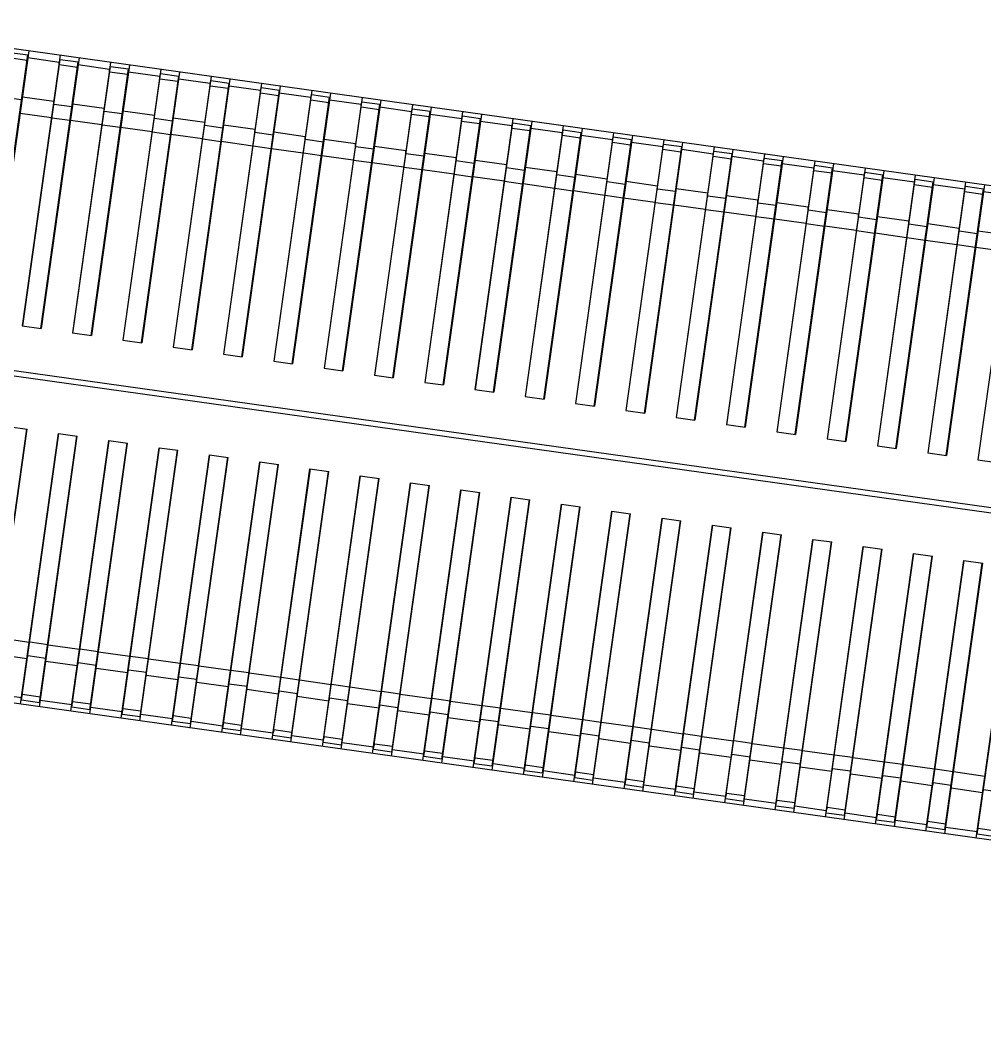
# Model space of a CAD drawing. Header units: millimetres. Extents: x 14343 to 15285, y -9166 to -7819.
# Drawn here: x 15092.3 to 15187.2, y -8425 to -8326.3 of the extents above; entities that cross this region are included whole.
import ezdxf

# ---------------------------------------------------------------- set-up
doc = ezdxf.new("R2010")
doc.units = ezdxf.units.MM

# ---------------------------------------------------------------- blocks, each defined once
blk = doc.blocks.new('u9')
h = blk.add_hatch()
h.set_pattern_fill('ANGLE', style=0)
h.set_pattern_definition([(0, (-14912.193, 8458.2806), (0, 6.985), [5.08, -1.905]), (90, (-14912.193, 8458.2806), (-6.985, 4e-16), [5.08, -1.905])])
edge = h.paths.add_edge_path()
edge.add_line((5.525, 67.759), (456.648, 67.759))
edge.add_line((456.649, 44.254), (5.525, 44.254))
edge.add_arc((466.827, 50.13), 11.752, 150, 210)
edge.add_arc((446.471, 61.883), 11.752, 330, 390)
edge.add_arc((-4.653, 61.883), 11.752, 330, 390)
edge.add_arc((15.703, 50.13), 11.752, 150, 210)
h.paths.add_polyline_path([(451.053, 89.991), (451.053, 110.146), (463.053, 110.146), (463.053, 89.991)], flags=9)
at = {"color": 7, "linetype": 'Continuous'}
for p, q in [((442.566, 140.579), (257.506, 166.524)), ((275.395, 136.853), (279.074, 163.096)), ((279.164, 163.487), (275.43, 136.848)), ((277.292, 163.346), (279.074, 163.096)), ((282.264, 163.053), (278.529, 136.413)), ((278.997, 162.546), (277.214, 162.796)), ((278.564, 136.409), (282.243, 162.652)), ((279.072, 162.828), (278.997, 162.546)), ((279.072, 162.828), (282.171, 162.393)), ((280.346, 136.159), (284.026, 162.402)), ((284.116, 162.793), (280.381, 136.154)), ((282.166, 162.102), (282.171, 162.393)), ((283.949, 161.852), (282.166, 162.102)), ((282.243, 162.652), (284.026, 162.402)), ((287.216, 162.359), (283.481, 135.719)), ((283.515, 135.714), (287.195, 161.958)), ((284.023, 162.133), (283.949, 161.852)), ((284.023, 162.133), (287.123, 161.699)), ((289.067, 162.099), (285.333, 135.46)), ((287.195, 161.958), (288.977, 161.708)), ((285.298, 135.464), (288.977, 161.708)), ((287.118, 161.408), (287.123, 161.699)), ((288.9, 161.158), (287.118, 161.408)), ((292.167, 161.665), (288.432, 135.025)), ((288.467, 135.02), (292.146, 161.264)), ((288.975, 161.439), (288.9, 161.158)), ((288.975, 161.439), (292.075, 161.005)), ((290.25, 134.77), (293.929, 161.014)), ((294.019, 161.405), (290.284, 134.765)), ((292.069, 160.714), (292.075, 161.005)), ((292.146, 161.264), (293.929, 161.014)), ((297.119, 160.97), (293.384, 134.331)), ((293.852, 160.464), (292.069, 160.714)), ((293.419, 134.326), (297.098, 160.569)), ((293.927, 160.745), (293.852, 160.464)), ((293.927, 160.745), (297.026, 160.31)), ((295.201, 134.076), (298.88, 160.319)), ((298.971, 160.711), (295.236, 134.071)), ((297.021, 160.019), (297.026, 160.31)), ((298.803, 159.77), (297.021, 160.019)), ((297.098, 160.569), (298.88, 160.319)), ((302.07, 160.276), (298.336, 133.637)), ((298.878, 160.051), (298.803, 159.77)), ((298.878, 160.051), (301.978, 159.616)), ((303.922, 160.017), (300.187, 133.377)), ((276.675, 158.949), (278.458, 158.699)), ((278.532, 158.98), (278.458, 158.699)), ((278.532, 158.98), (281.632, 158.546)), ((298.37, 133.632), (302.049, 159.875)), ((300.153, 133.382), (303.832, 159.625)), ((301.972, 159.325), (301.978, 159.616)), ((303.755, 159.075), (301.972, 159.325)), ((302.049, 159.875), (303.832, 159.625)), ((307.022, 159.582), (303.287, 132.942)), ((303.322, 132.938), (307.001, 159.181)), ((303.83, 159.357), (303.755, 159.075)), ((303.83, 159.357), (306.929, 158.922)), ((308.874, 159.322), (305.139, 132.683)), ((307.001, 159.181), (308.784, 158.931)), ((281.627, 158.255), (281.632, 158.546)), ((281.627, 158.255), (283.409, 158.005)), ((283.484, 158.286), (283.409, 158.005)), ((283.484, 158.286), (286.584, 157.852)), ((305.104, 132.688), (308.784, 158.931)), ((306.924, 158.631), (306.929, 158.922)), ((308.706, 158.381), (306.924, 158.631)), ((311.973, 158.888), (308.239, 132.248)), ((308.273, 132.243), (311.953, 158.487)), ((308.781, 158.662), (308.706, 158.381)), ((308.781, 158.662), (311.881, 158.228)), ((310.056, 131.994), (313.735, 158.237)), ((313.825, 158.628), (310.091, 131.989)), ((311.875, 157.937), (311.881, 158.228)), ((311.953, 158.487), (313.735, 158.237)), ((316.925, 158.194), (313.19, 131.554)), ((313.733, 157.968), (313.658, 157.687)), ((313.733, 157.968), (316.833, 157.534)), ((278.306, 157.367), (281.406, 156.933)), ((286.578, 157.561), (286.584, 157.852)), ((286.578, 157.561), (288.361, 157.311)), ((288.436, 157.592), (288.361, 157.311)), ((288.436, 157.592), (291.535, 157.158)), ((291.53, 156.867), (291.535, 157.158)), ((313.658, 157.687), (311.875, 157.937)), ((313.225, 131.549), (316.904, 157.793)), ((315.008, 131.299), (318.687, 157.543)), ((318.777, 157.934), (315.042, 131.294)), ((316.827, 157.243), (316.833, 157.534)), ((318.61, 156.993), (316.827, 157.243)), ((316.904, 157.793), (318.687, 157.543)), ((321.877, 157.499), (318.142, 130.86)), ((318.177, 130.855), (321.856, 157.098)), ((318.684, 157.274), (318.61, 156.993)), ((318.684, 157.274), (321.784, 156.84)), ((323.728, 157.24), (319.994, 130.6)), ((321.856, 157.098), (323.638, 156.848)), ((281.438, 156.911), (281.406, 156.933)), ((281.438, 156.911), (283.221, 156.661)), ((283.258, 156.673), (283.221, 156.661)), ((283.258, 156.673), (286.358, 156.239)), ((286.39, 156.216), (286.358, 156.239)), ((286.39, 156.216), (288.172, 155.966)), ((291.53, 156.867), (293.312, 156.617)), ((293.387, 156.898), (293.312, 156.617)), ((293.387, 156.898), (296.487, 156.463)), ((296.481, 156.172), (296.487, 156.463)), ((296.481, 156.172), (298.264, 155.922)), ((298.339, 156.204), (298.264, 155.922)), ((298.339, 156.204), (301.438, 155.769)), ((319.959, 130.605), (323.638, 156.848)), ((321.779, 156.549), (321.784, 156.84)), ((323.561, 156.299), (321.779, 156.549)), ((326.828, 156.805), (323.093, 130.166)), ((323.128, 130.161), (326.807, 156.404)), ((323.636, 156.58), (323.561, 156.299)), ((323.636, 156.58), (326.736, 156.145)), ((324.911, 129.911), (328.59, 156.154)), ((328.68, 156.546), (324.945, 129.906)), ((326.73, 155.854), (326.736, 156.145)), ((326.807, 156.404), (328.59, 156.154)), ((331.78, 156.111), (328.045, 129.472)), ((288.209, 155.979), (288.172, 155.966)), ((288.209, 155.979), (291.309, 155.544)), ((291.341, 155.522), (291.309, 155.544)), ((291.341, 155.522), (293.124, 155.272)), ((293.161, 155.285), (293.124, 155.272)), ((293.161, 155.285), (296.261, 154.85)), ((301.433, 155.478), (301.438, 155.769)), ((301.433, 155.478), (303.216, 155.228)), ((303.29, 155.51), (303.216, 155.228)), ((303.29, 155.51), (306.39, 155.075)), ((306.385, 154.784), (306.39, 155.075)), ((328.513, 155.604), (326.73, 155.854)), ((328.08, 129.467), (331.759, 155.71)), ((328.588, 155.886), (328.513, 155.604)), ((328.588, 155.886), (331.687, 155.451)), ((329.862, 129.217), (333.541, 155.46)), ((333.632, 155.851), (329.897, 129.212)), ((331.682, 155.16), (331.687, 155.451)), ((333.464, 154.91), (331.682, 155.16)), ((331.759, 155.71), (333.541, 155.46)), ((336.731, 155.417), (332.997, 128.777)), ((333.031, 128.772), (336.71, 155.016)), ((333.539, 155.192), (333.464, 154.91)), ((333.539, 155.192), (336.639, 154.757)), ((338.583, 155.157), (334.848, 128.518)), ((336.71, 155.016), (338.493, 154.766)), ((296.293, 154.828), (296.261, 154.85)), ((296.293, 154.828), (298.076, 154.578)), ((298.113, 154.591), (298.076, 154.578)), ((298.113, 154.591), (301.212, 154.156)), ((301.245, 154.134), (301.212, 154.156)), ((301.245, 154.134), (303.027, 153.884)), ((306.385, 154.784), (308.167, 154.534)), ((308.242, 154.815), (308.167, 154.534)), ((308.242, 154.815), (311.342, 154.381)), ((311.336, 154.09), (311.342, 154.381)), ((311.336, 154.09), (313.119, 153.84)), ((313.193, 154.121), (313.119, 153.84)), ((313.193, 154.121), (316.293, 153.687)), ((334.814, 128.523), (338.493, 154.766)), ((336.633, 154.466), (336.639, 154.757)), ((338.416, 154.216), (336.633, 154.466)), ((341.683, 154.723), (337.948, 128.083)), ((337.983, 128.078), (341.662, 154.322)), ((338.491, 154.497), (338.416, 154.216)), ((338.491, 154.497), (341.59, 154.063)), ((339.765, 127.828), (343.445, 154.072)), ((343.535, 154.463), (339.8, 127.824)), ((341.585, 153.772), (341.59, 154.063)), ((341.662, 154.322), (343.445, 154.072)), ((346.634, 154.028), (342.9, 127.389)), ((303.064, 153.896), (303.027, 153.884)), ((303.064, 153.896), (306.164, 153.462)), ((306.196, 153.44), (306.164, 153.462)), ((306.196, 153.44), (307.979, 153.19)), ((308.016, 153.202), (307.979, 153.19)), ((308.016, 153.202), (311.115, 152.768)), ((316.288, 153.396), (316.293, 153.687)), ((316.288, 153.396), (318.07, 153.146)), ((318.145, 153.427), (318.07, 153.146)), ((318.145, 153.427), (321.245, 152.992)), ((343.368, 153.522), (341.585, 153.772)), ((342.934, 127.384), (346.614, 153.627)), ((343.442, 153.803), (343.368, 153.522)), ((343.442, 153.803), (346.542, 153.369)), ((344.717, 127.134), (348.396, 153.378)), ((348.486, 153.769), (344.752, 127.129)), ((346.537, 153.078), (346.542, 153.369)), ((348.319, 152.828), (346.537, 153.078)), ((346.614, 153.627), (348.396, 153.378)), ((351.586, 153.334), (347.851, 126.695)), ((348.394, 153.109), (348.319, 152.828)), ((348.394, 153.109), (351.494, 152.674)), ((353.438, 153.075), (349.703, 126.435)), ((311.148, 152.745), (311.115, 152.768)), ((311.148, 152.745), (312.93, 152.496)), ((312.967, 152.508), (312.93, 152.496)), ((312.967, 152.508), (316.067, 152.073)), ((316.099, 152.051), (316.067, 152.073)), ((316.099, 152.051), (317.882, 151.801)), ((321.239, 152.701), (321.245, 152.992)), ((321.239, 152.701), (323.022, 152.452)), ((323.097, 152.733), (323.022, 152.452)), ((323.097, 152.733), (326.196, 152.298)), ((326.191, 152.007), (326.196, 152.298)), ((328.048, 152.039), (327.973, 151.757)), ((328.048, 152.039), (331.148, 151.604)), ((347.886, 126.69), (351.565, 152.933)), ((349.669, 126.44), (353.348, 152.683)), ((351.488, 152.383), (351.494, 152.674)), ((353.271, 152.133), (351.488, 152.383)), ((351.565, 152.933), (353.348, 152.683)), ((356.538, 152.64), (352.803, 126.001)), ((352.838, 125.996), (356.517, 152.239)), ((353.345, 152.415), (353.271, 152.133)), ((353.345, 152.415), (356.445, 151.98)), ((358.39, 152.38), (354.655, 125.741)), ((356.517, 152.239), (358.299, 151.989)), ((317.919, 151.814), (317.882, 151.801)), ((317.919, 151.814), (321.019, 151.379)), ((321.051, 151.357), (321.019, 151.379)), ((321.051, 151.357), (322.833, 151.107)), ((322.87, 151.12), (322.833, 151.107)), ((322.87, 151.12), (325.97, 150.685)), ((326.191, 152.007), (327.973, 151.757)), ((331.142, 151.313), (331.148, 151.604)), ((331.142, 151.313), (332.925, 151.063)), ((333, 151.344), (332.925, 151.063)), ((333, 151.344), (336.099, 150.91)), ((354.62, 125.746), (358.299, 151.989)), ((356.44, 151.689), (356.445, 151.98)), ((358.222, 151.439), (356.44, 151.689)), ((361.489, 151.946), (357.755, 125.306)), ((357.789, 125.302), (361.468, 151.545)), ((358.297, 151.721), (358.222, 151.439)), ((358.297, 151.721), (361.397, 151.286)), ((359.572, 125.052), (363.251, 151.295)), ((363.341, 151.686), (359.606, 125.047)), ((361.391, 150.995), (361.397, 151.286)), ((361.468, 151.545), (363.251, 151.295)), ((366.441, 151.252), (362.706, 124.612)), ((326.002, 150.663), (325.97, 150.685)), ((326.002, 150.663), (327.785, 150.413)), ((327.822, 150.425), (327.785, 150.413)), ((327.822, 150.425), (330.922, 149.991)), ((336.094, 150.619), (336.099, 150.91)), ((336.094, 150.619), (337.877, 150.369)), ((337.951, 150.65), (337.877, 150.369)), ((337.951, 150.65), (341.051, 150.216)), ((341.046, 149.925), (341.051, 150.216)), ((363.174, 150.745), (361.391, 150.995)), ((362.741, 124.607), (366.42, 150.851)), ((363.249, 151.026), (363.174, 150.745)), ((363.249, 151.026), (366.348, 150.592)), ((364.523, 124.357), (368.202, 150.601)), ((368.293, 150.992), (364.558, 124.353)), ((366.343, 150.301), (366.348, 150.592)), ((368.125, 150.051), (366.343, 150.301)), ((366.42, 150.851), (368.202, 150.601)), ((371.392, 150.558), (367.658, 123.918)), ((367.692, 123.913), (371.371, 150.157)), ((368.2, 150.332), (368.125, 150.051)), ((368.2, 150.332), (371.3, 149.898)), ((373.244, 150.298), (369.509, 123.658)), ((371.371, 150.157), (373.154, 149.907)), ((330.954, 149.969), (330.922, 149.991)), ((330.954, 149.969), (332.737, 149.719)), ((332.774, 149.731), (332.737, 149.719)), ((332.774, 149.731), (335.873, 149.297)), ((335.906, 149.275), (335.873, 149.297)), ((335.906, 149.275), (337.688, 149.025)), ((341.046, 149.925), (342.828, 149.675)), ((342.903, 149.956), (342.828, 149.675)), ((342.903, 149.956), (346.003, 149.521)), ((345.997, 149.23), (346.003, 149.521)), ((345.997, 149.23), (347.78, 148.981)), ((347.855, 149.262), (347.78, 148.981)), ((347.855, 149.262), (350.954, 148.827)), ((369.475, 123.663), (373.154, 149.907)), ((371.294, 149.607), (371.3, 149.898)), ((373.077, 149.357), (371.294, 149.607)), ((376.344, 149.863), (372.609, 123.224)), ((372.644, 123.219), (376.323, 149.462)), ((373.152, 149.638), (373.077, 149.357)), ((373.152, 149.638), (376.251, 149.203)), ((337.725, 149.037), (337.688, 149.025)), ((337.725, 149.037), (340.825, 148.602)), ((340.857, 148.58), (340.825, 148.602)), ((340.857, 148.58), (342.64, 148.33)), ((342.677, 148.343), (342.64, 148.33)), ((342.677, 148.343), (345.776, 147.908)), ((350.949, 148.536), (350.954, 148.827)), ((350.949, 148.536), (352.731, 148.286)), ((352.806, 148.568), (352.731, 148.286)), ((352.806, 148.568), (355.906, 148.133)), ((355.9, 147.842), (355.906, 148.133)), ((345.809, 147.886), (345.776, 147.908)), ((345.809, 147.886), (347.591, 147.636)), ((347.628, 147.649), (347.591, 147.636)), ((347.628, 147.649), (350.728, 147.214)), ((350.76, 147.192), (350.728, 147.214)), ((350.76, 147.192), (352.543, 146.942)), ((355.9, 147.842), (357.683, 147.592)), ((357.758, 147.873), (357.683, 147.592)), ((357.758, 147.873), (360.857, 147.439)), ((360.852, 147.148), (360.857, 147.439)), ((360.852, 147.148), (362.634, 146.898)), ((362.709, 147.179), (362.634, 146.898)), ((362.709, 147.179), (365.809, 146.745)), ((352.58, 146.954), (352.543, 146.942)), ((352.58, 146.954), (355.68, 146.52)), ((355.712, 146.498), (355.68, 146.52)), ((355.712, 146.498), (357.494, 146.248)), ((357.531, 146.26), (357.494, 146.248)), ((357.531, 146.26), (360.631, 145.826)), ((365.803, 146.454), (365.809, 146.745)), ((365.803, 146.454), (367.586, 146.204)), ((367.661, 146.485), (367.586, 146.204)), ((367.661, 146.485), (370.761, 146.051)), ((360.663, 145.804), (360.631, 145.826)), ((360.663, 145.804), (362.446, 145.554)), ((362.483, 145.566), (362.446, 145.554)), ((362.483, 145.566), (365.583, 145.132)), ((365.615, 145.109), (365.583, 145.132)), ((370.755, 145.76), (370.761, 146.051)), ((370.755, 145.76), (372.538, 145.51)), ((372.612, 145.791), (372.538, 145.51)), ((372.612, 145.791), (375.712, 145.356)), ((365.615, 145.109), (367.398, 144.859)), ((367.435, 144.872), (367.398, 144.859)), ((367.435, 144.872), (370.534, 144.437)), ((370.567, 144.415), (370.534, 144.437)), ((370.567, 144.415), (372.349, 144.165)), ((372.386, 144.178), (372.349, 144.165)), ((372.386, 144.178), (375.486, 143.743)), ((449.59, 107.383), (241.624, 136.538)), ((449.638, 107.881), (241.715, 137.031)), ((278.529, 136.413), (280.381, 136.154)), ((283.481, 135.719), (285.333, 135.46)), ((288.432, 135.025), (290.284, 134.765)), ((293.384, 134.331), (295.236, 134.071)), ((298.336, 133.637), (300.187, 133.377)), ((303.287, 132.942), (305.139, 132.683)), ((308.239, 132.248), (310.091, 131.989)), ((313.19, 131.554), (315.042, 131.294)), ((318.142, 130.86), (319.994, 130.6)), ((323.093, 130.166), (324.945, 129.906)), ((328.045, 129.472), (329.897, 129.212)), ((332.997, 128.777), (334.848, 128.518)), ((337.948, 128.083), (339.8, 127.824)), ((342.9, 127.389), (344.752, 127.129)), ((277.141, 126.51), (278.993, 126.251)), ((347.851, 126.695), (349.703, 126.435)), ((275.258, 99.611), (278.993, 126.251)), ((275.279, 100.012), (278.958, 126.255)), ((278.358, 99.177), (282.092, 125.816)), ((278.448, 99.568), (282.127, 125.811)), ((280.21, 98.917), (283.944, 125.556)), ((280.23, 99.318), (283.91, 125.561)), ((282.092, 125.816), (283.944, 125.556)), ((352.803, 126.001), (354.655, 125.741)), ((283.309, 98.482), (287.044, 125.122)), ((283.4, 98.874), (287.079, 125.117)), ((285.161, 98.223), (288.896, 124.862)), ((285.182, 98.624), (288.861, 124.867)), ((287.044, 125.122), (288.896, 124.862)), ((288.261, 97.788), (291.996, 124.428)), ((288.351, 98.179), (292.03, 124.423)), ((291.996, 124.428), (293.847, 124.168)), ((357.755, 125.306), (359.606, 125.047)), ((362.706, 124.612), (364.558, 124.353)), ((290.113, 97.529), (293.847, 124.168)), ((290.134, 97.93), (293.813, 124.173)), ((293.212, 97.094), (296.947, 123.733)), ((293.303, 97.485), (296.982, 123.729)), ((295.064, 96.834), (298.799, 123.474)), ((295.085, 97.235), (298.764, 123.479)), ((296.947, 123.733), (298.799, 123.474)), ((367.658, 123.918), (369.509, 123.658)), ((298.164, 96.4), (301.899, 123.039)), ((298.254, 96.791), (301.933, 123.034)), ((300.016, 96.14), (303.751, 122.78)), ((300.037, 96.541), (303.716, 122.785)), ((301.899, 123.039), (303.751, 122.78)), ((372.609, 123.224), (374.461, 122.964)), ((303.116, 95.706), (306.85, 122.345)), ((303.206, 96.097), (306.885, 122.34)), ((304.967, 95.446), (308.702, 122.086)), ((304.988, 95.847), (308.668, 122.09)), ((306.85, 122.345), (308.702, 122.086)), ((308.067, 95.011), (311.802, 121.651)), ((308.157, 95.403), (311.837, 121.646)), ((311.802, 121.651), (313.654, 121.391)), ((309.919, 94.752), (313.654, 121.391)), ((309.94, 95.153), (313.619, 121.396)), ((313.019, 94.317), (316.754, 120.957)), ((313.109, 94.709), (316.788, 120.952)), ((314.871, 94.058), (318.605, 120.697)), ((314.892, 94.459), (318.571, 120.702)), ((316.754, 120.957), (318.605, 120.697)), ((317.97, 93.623), (321.705, 120.263)), ((318.061, 94.014), (321.74, 120.258)), ((319.822, 93.363), (323.557, 120.003)), ((319.843, 93.764), (323.522, 120.008)), ((321.705, 120.263), (323.557, 120.003)), ((322.922, 92.929), (326.657, 119.568)), ((323.012, 93.32), (326.691, 119.564)), ((326.657, 119.568), (328.508, 119.309)), ((324.774, 92.669), (328.508, 119.309)), ((324.795, 93.07), (328.474, 119.314)), ((327.873, 92.235), (331.608, 118.874)), ((327.964, 92.626), (331.643, 118.869)), ((329.725, 91.975), (333.46, 118.615)), ((329.746, 92.376), (333.425, 118.619)), ((331.608, 118.874), (333.46, 118.615)), ((332.825, 91.541), (336.56, 118.18)), ((332.915, 91.932), (336.594, 118.175)), ((334.677, 91.281), (338.412, 117.92)), ((334.698, 91.682), (338.377, 117.925)), ((336.56, 118.18), (338.412, 117.92)), ((337.777, 90.846), (341.511, 117.486)), ((341.511, 117.486), (343.363, 117.226)), ((337.867, 91.238), (341.546, 117.481)), ((339.629, 90.587), (343.363, 117.226)), ((339.649, 90.988), (343.329, 117.231)), ((342.728, 90.152), (346.463, 116.792)), ((342.818, 90.543), (346.498, 116.787)), ((344.58, 89.893), (348.315, 116.532)), ((344.601, 90.294), (348.28, 116.537)), ((346.463, 116.792), (348.315, 116.532)), ((347.68, 89.458), (351.415, 116.097)), ((347.77, 89.849), (351.449, 116.093)), ((349.532, 89.198), (353.266, 115.838)), ((349.553, 89.599), (353.232, 115.843)), ((351.415, 116.097), (353.266, 115.838)), ((352.631, 88.764), (356.366, 115.403)), ((352.722, 89.155), (356.401, 115.398)), ((354.483, 88.504), (358.218, 115.144)), ((354.504, 88.905), (358.183, 115.148)), ((356.366, 115.403), (358.218, 115.144)), ((357.583, 88.07), (361.318, 114.709)), ((357.673, 88.461), (361.352, 114.704)), ((361.318, 114.709), (363.17, 114.449)), ((359.435, 87.81), (363.17, 114.449)), ((359.456, 88.211), (363.135, 114.454)), ((362.535, 87.375), (366.269, 114.015)), ((362.625, 87.767), (366.304, 114.01)), ((364.386, 87.116), (368.121, 113.755)), ((364.407, 87.517), (368.086, 113.76)), ((366.269, 114.015), (368.121, 113.755)), ((367.486, 86.681), (371.221, 113.321)), ((367.576, 87.072), (371.255, 113.316)), ((369.338, 86.422), (373.073, 113.061)), ((369.359, 86.823), (373.038, 113.066)), ((371.221, 113.321), (373.073, 113.061)), ((372.438, 85.987), (376.172, 112.626)), ((372.528, 86.378), (376.207, 112.622)), ((276.116, 105.731), (279.216, 105.297)), ((279.253, 105.309), (279.216, 105.297)), ((279.253, 105.309), (281.035, 105.059)), ((281.068, 105.037), (281.035, 105.059)), ((281.068, 105.037), (284.167, 104.603)), ((275.89, 104.118), (278.99, 103.684)), ((279.064, 103.965), (278.99, 103.684)), ((279.064, 103.965), (280.847, 103.715)), ((280.841, 103.424), (280.847, 103.715)), ((284.204, 104.615), (284.167, 104.603)), ((284.204, 104.615), (285.987, 104.365)), ((286.019, 104.343), (285.987, 104.365)), ((286.019, 104.343), (289.119, 103.908)), ((289.156, 103.921), (289.119, 103.908)), ((289.156, 103.921), (290.939, 103.671)), ((290.971, 103.649), (290.939, 103.671)), ((280.841, 103.424), (283.941, 102.989)), ((284.016, 103.271), (283.941, 102.989)), ((284.016, 103.271), (285.799, 103.021)), ((285.793, 102.73), (285.799, 103.021)), ((285.793, 102.73), (288.893, 102.295)), ((290.971, 103.649), (294.07, 103.214)), ((294.108, 103.227), (294.071, 103.214)), ((294.108, 103.227), (295.89, 102.977)), ((295.922, 102.955), (295.89, 102.977)), ((295.922, 102.955), (299.022, 102.52)), ((288.968, 102.576), (288.893, 102.295)), ((288.968, 102.576), (290.75, 102.327)), ((290.745, 102.036), (290.75, 102.327)), ((290.745, 102.036), (293.844, 101.601)), ((293.919, 101.882), (293.844, 101.601)), ((293.919, 101.882), (295.702, 101.632)), ((299.059, 102.532), (299.022, 102.52)), ((299.059, 102.532), (300.842, 102.283)), ((300.874, 102.26), (300.842, 102.283)), ((300.874, 102.26), (303.974, 101.826)), ((304.011, 101.838), (303.974, 101.826)), ((304.011, 101.838), (305.793, 101.588)), ((295.696, 101.341), (295.702, 101.632)), ((295.696, 101.341), (298.796, 100.907)), ((298.871, 101.188), (298.796, 100.907)), ((298.871, 101.188), (300.653, 100.938)), ((300.648, 100.647), (300.653, 100.938)), ((305.825, 101.566), (305.793, 101.588)), ((305.825, 101.566), (308.925, 101.132)), ((308.962, 101.144), (308.925, 101.132)), ((308.962, 101.144), (310.745, 100.894)), ((310.777, 100.872), (310.745, 100.894)), ((310.777, 100.872), (313.877, 100.437)), ((411.053, 80.573), (271.304, 100.166)), ((275.351, 100.271), (278.45, 99.836)), ((278.525, 100.118), (278.45, 99.836)), ((280.308, 99.868), (278.525, 100.118)), ((280.302, 99.577), (280.308, 99.868)), ((300.648, 100.647), (303.747, 100.213)), ((303.822, 100.494), (303.747, 100.213)), ((303.822, 100.494), (305.605, 100.244)), ((305.599, 99.953), (305.605, 100.244)), ((305.599, 99.953), (308.699, 99.518)), ((308.774, 99.8), (308.699, 99.518)), ((308.774, 99.8), (310.556, 99.55)), ((313.914, 100.45), (313.877, 100.437)), ((313.914, 100.45), (315.696, 100.2)), ((315.729, 100.178), (315.696, 100.2)), ((315.729, 100.178), (318.828, 99.743)), ((318.865, 99.756), (318.828, 99.743)), ((318.865, 99.756), (320.648, 99.506)), ((280.23, 99.318), (278.448, 99.568)), ((280.302, 99.577), (283.402, 99.142)), ((285.182, 98.624), (283.4, 98.874)), ((283.477, 99.424), (283.402, 99.142)), ((285.259, 99.174), (283.477, 99.424)), ((285.254, 98.883), (285.259, 99.174)), ((285.254, 98.883), (288.353, 98.448)), ((288.428, 98.729), (288.353, 98.448)), ((290.211, 98.479), (288.428, 98.729)), ((310.551, 99.259), (310.556, 99.55)), ((310.551, 99.259), (313.651, 98.824)), ((313.725, 99.106), (313.651, 98.824)), ((313.725, 99.106), (315.508, 98.856)), ((315.502, 98.565), (315.508, 98.856)), ((320.68, 99.484), (320.648, 99.506)), ((320.68, 99.484), (323.78, 99.049)), ((323.817, 99.061), (323.78, 99.049)), ((323.817, 99.061), (325.6, 98.812)), ((325.632, 98.789), (325.6, 98.812)), ((325.632, 98.789), (328.732, 98.355)), ((290.134, 97.93), (288.351, 98.179)), ((290.205, 98.188), (290.211, 98.479)), ((290.205, 98.188), (293.305, 97.754)), ((293.38, 98.035), (293.305, 97.754)), ((295.162, 97.785), (293.38, 98.035)), ((295.157, 97.494), (295.162, 97.785)), ((315.502, 98.565), (318.602, 98.13)), ((318.677, 98.411), (318.602, 98.13)), ((318.677, 98.411), (320.46, 98.161)), ((320.454, 97.87), (320.46, 98.161)), ((320.454, 97.87), (323.554, 97.436)), ((328.769, 98.367), (328.732, 98.355)), ((328.769, 98.367), (330.551, 98.117)), ((330.583, 98.095), (330.551, 98.117)), ((330.583, 98.095), (333.683, 97.661)), ((295.085, 97.235), (293.303, 97.485)), ((295.157, 97.494), (298.257, 97.06)), ((300.037, 96.541), (298.254, 96.791)), ((298.331, 97.341), (298.257, 97.06)), ((300.114, 97.091), (298.331, 97.341)), ((300.108, 96.8), (300.114, 97.091)), ((300.108, 96.8), (303.208, 96.366)), ((323.629, 97.717), (323.554, 97.436)), ((323.629, 97.717), (325.411, 97.467)), ((325.406, 97.176), (325.411, 97.467)), ((325.406, 97.176), (328.505, 96.742)), ((328.58, 97.023), (328.505, 96.742)), ((328.58, 97.023), (330.363, 96.773)), ((330.357, 96.482), (330.363, 96.773)), ((333.72, 97.673), (333.683, 97.661)), ((333.72, 97.673), (335.503, 97.423)), ((335.535, 97.401), (335.503, 97.423)), ((335.535, 97.401), (338.635, 96.967)), ((338.672, 96.979), (338.635, 96.967)), ((338.672, 96.979), (340.454, 96.729)), ((304.988, 95.847), (303.206, 96.097)), ((303.283, 96.647), (303.208, 96.366)), ((305.065, 96.397), (303.283, 96.647)), ((305.06, 96.106), (305.065, 96.397)), ((305.06, 96.106), (308.16, 95.671)), ((308.234, 95.953), (308.16, 95.671)), ((310.017, 95.703), (308.234, 95.953)), ((330.357, 96.482), (333.457, 96.047)), ((333.532, 96.329), (333.457, 96.047)), ((333.532, 96.329), (335.314, 96.079)), ((335.309, 95.788), (335.314, 96.079)), ((335.309, 95.788), (338.408, 95.353)), ((340.487, 96.707), (340.454, 96.729)), ((340.487, 96.707), (343.586, 96.272)), ((343.623, 96.285), (343.586, 96.272)), ((343.623, 96.285), (345.406, 96.035)), ((345.438, 96.013), (345.406, 96.035)), ((345.438, 96.013), (348.538, 95.578)), ((309.94, 95.153), (308.157, 95.403)), ((310.012, 95.412), (310.017, 95.703)), ((310.012, 95.412), (313.111, 94.977)), ((313.186, 95.258), (313.111, 94.977)), ((314.969, 95.009), (313.186, 95.258)), ((314.963, 94.718), (314.969, 95.009)), ((338.483, 95.635), (338.408, 95.353)), ((338.483, 95.635), (340.266, 95.385)), ((340.26, 95.094), (340.266, 95.385)), ((340.26, 95.094), (343.36, 94.659)), ((343.435, 94.94), (343.36, 94.659)), ((343.435, 94.94), (345.217, 94.69)), ((348.575, 95.591), (348.538, 95.578)), ((348.575, 95.591), (350.357, 95.341)), ((350.39, 95.319), (350.357, 95.341)), ((350.39, 95.319), (353.489, 94.884)), ((353.526, 94.896), (353.489, 94.884)), ((353.526, 94.896), (355.309, 94.646)), ((314.892, 94.459), (313.109, 94.709)), ((314.963, 94.718), (318.063, 94.283)), ((319.843, 93.764), (318.061, 94.014)), ((318.138, 94.564), (318.063, 94.283)), ((319.92, 94.314), (318.138, 94.564)), ((319.915, 94.023), (319.92, 94.314)), ((319.915, 94.023), (323.014, 93.589)), ((323.089, 93.87), (323.014, 93.589)), ((324.872, 93.62), (323.089, 93.87)), ((345.212, 94.399), (345.217, 94.69)), ((345.212, 94.399), (348.312, 93.965)), ((348.386, 94.246), (348.312, 93.965)), ((348.386, 94.246), (350.169, 93.996)), ((350.164, 93.705), (350.169, 93.996)), ((355.341, 94.624), (355.309, 94.646)), ((355.341, 94.624), (358.441, 94.19)), ((358.478, 94.202), (358.441, 94.19)), ((358.478, 94.202), (360.261, 93.952)), ((360.293, 93.93), (360.261, 93.952)), ((360.293, 93.93), (363.393, 93.496)), ((324.795, 93.07), (323.012, 93.32)), ((324.866, 93.329), (324.872, 93.62)), ((324.866, 93.329), (327.966, 92.895)), ((328.041, 93.176), (327.966, 92.895)), ((329.823, 92.926), (328.041, 93.176)), ((329.818, 92.635), (329.823, 92.926)), ((350.164, 93.705), (353.263, 93.271)), ((353.338, 93.552), (353.263, 93.271)), ((353.338, 93.552), (355.121, 93.302)), ((355.115, 93.011), (355.121, 93.302)), ((355.115, 93.011), (358.215, 92.577)), ((358.29, 92.858), (358.215, 92.577)), ((358.29, 92.858), (360.072, 92.608)), ((363.43, 93.508), (363.393, 93.496)), ((363.43, 93.508), (365.212, 93.258)), ((365.244, 93.236), (365.212, 93.258)), ((365.244, 93.236), (368.344, 92.801)), ((368.381, 92.814), (368.344, 92.801)), ((368.381, 92.814), (370.164, 92.564)), ((329.746, 92.376), (327.964, 92.626)), ((329.818, 92.635), (332.918, 92.2)), ((334.698, 91.682), (332.915, 91.932)), ((332.992, 92.482), (332.918, 92.2)), ((334.775, 92.232), (332.992, 92.482)), ((334.769, 91.941), (334.775, 92.232)), ((334.769, 91.941), (337.869, 91.506)), ((360.067, 92.317), (360.072, 92.608)), ((360.067, 92.317), (363.166, 91.882)), ((363.241, 92.164), (363.166, 91.882)), ((363.241, 92.164), (365.024, 91.914)), ((365.018, 91.623), (365.024, 91.914)), ((370.196, 92.542), (370.164, 92.564)), ((370.196, 92.542), (373.296, 92.107)), ((339.649, 90.988), (337.867, 91.238)), ((337.944, 91.787), (337.869, 91.506)), ((339.726, 91.538), (337.944, 91.787)), ((339.721, 91.247), (339.726, 91.538)), ((339.721, 91.247), (342.821, 90.812)), ((342.896, 91.093), (342.821, 90.812)), ((344.678, 90.843), (342.896, 91.093)), ((344.673, 90.552), (344.678, 90.843)), ((365.018, 91.623), (368.118, 91.188)), ((368.193, 91.469), (368.118, 91.188)), ((368.193, 91.469), (369.975, 91.22)), ((369.97, 90.929), (369.975, 91.22)), ((369.97, 90.929), (373.07, 90.494)), ((344.601, 90.294), (342.818, 90.543)), ((344.673, 90.552), (347.772, 90.118)), ((349.553, 89.599), (347.77, 89.849)), ((347.847, 90.399), (347.772, 90.118)), ((349.63, 90.149), (347.847, 90.399)), ((349.624, 89.858), (349.63, 90.149)), ((349.624, 89.858), (352.724, 89.424)), ((373.144, 90.775), (373.07, 90.494)), ((373.144, 90.775), (374.927, 90.525)), ((354.504, 88.905), (352.722, 89.155)), ((352.799, 89.705), (352.724, 89.424)), ((354.581, 89.455), (352.799, 89.705)), ((354.576, 89.164), (354.581, 89.455)), ((354.576, 89.164), (357.675, 88.729)), ((357.75, 89.011), (357.675, 88.729)), ((359.533, 88.761), (357.75, 89.011)), ((359.456, 88.211), (357.673, 88.461)), ((359.527, 88.47), (359.533, 88.761)), ((359.527, 88.47), (362.627, 88.035)), ((362.702, 88.317), (362.627, 88.035)), ((364.484, 88.067), (362.702, 88.317)), ((364.479, 87.776), (364.484, 88.067)), ((364.407, 87.517), (362.625, 87.767)), ((364.479, 87.776), (367.579, 87.341)), ((369.359, 86.823), (367.576, 87.072)), ((367.653, 87.622), (367.579, 87.341)), ((369.436, 87.372), (367.653, 87.622)), ((369.43, 87.081), (369.436, 87.372)), ((369.43, 87.081), (372.53, 86.647)), ((372.605, 86.928), (372.53, 86.647)), ((374.388, 86.678), (372.605, 86.928)), ((374.31, 86.128), (372.528, 86.378))]:
    blk.add_line(p, q, dxfattribs=at)

msp = doc.modelspace()

# ---------------------------------------------------------------- block references
msp.add_blockref('u9', (14813.948, -8492.81))

doc.saveas('drawing.dxf')
